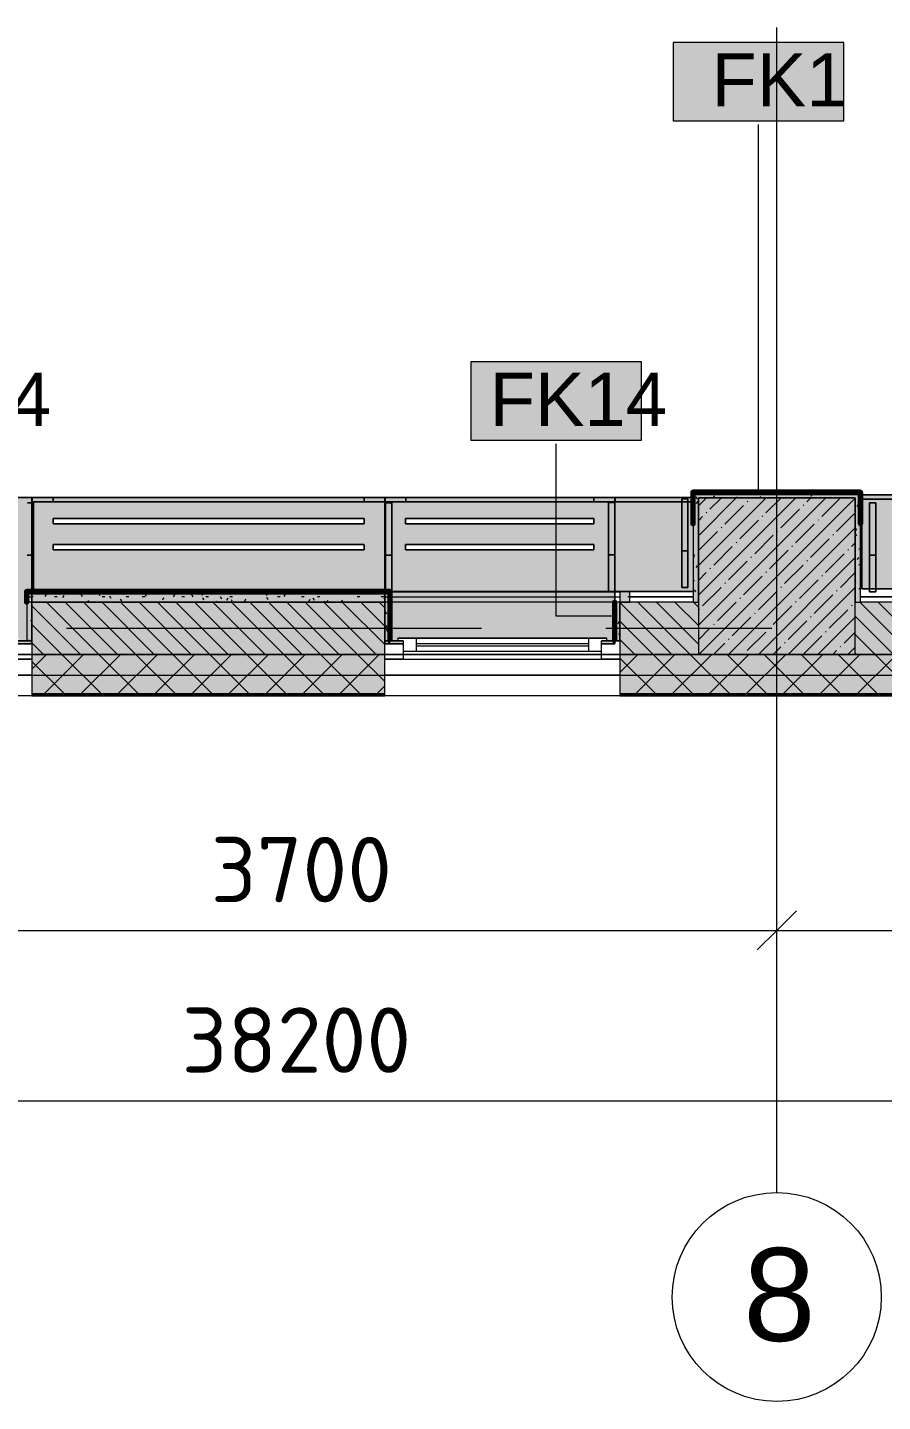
# Model space of a CAD drawing. Header units: millimetres. Extents: x -3817 to 677485, y -22715 to 103890.
# Drawn here: x 571511 to 574783, y -1083 to 4177 of the extents above; entities that cross this region are included whole.
import ezdxf

# ---------------------------------------------------------------- set-up
doc = ezdxf.new("R2010")
doc.units = ezdxf.units.MM
doc.layers.add('PDF _Геометрия', color=7, linetype='Continuous', true_color=0x1d1d1d)
doc.layers.add('PDF _Сплошная заливка', color=7, linetype='Continuous', true_color=0xffffff)
doc.layers.add('PDF _Текст', color=7, linetype='Continuous')
doc.styles.add('PDF ArialMT', font='arial.ttf')
doc.styles.add('PDF GOST-Common', font='arial.ttf')
doc.styles.add('PDF ISOCPEUR', font='isocpeur.ttf')

msp = doc.modelspace()

# ---------------------------------------------------------------- hatches: boundary and pattern name
at = {"layer": 'PDF _Сплошная заливка', "true_color": 0xeae6de, "transparency": 33554559}
h = msp.add_hatch(color=254, dxfattribs=at)
h.paths.add_polyline_path([(571508.1, 2016.9), (571508.1, 1976.9), (571528.1, 1976.9), (571528.1, 2016.9)], flags=0)
h.paths.add_polyline_path([(569449.1, 1817.9), (569498.1, 1817.9), (569498.1, 1828.9), (569478.1, 1828.9), (569478.1, 1838.9), (570648.1, 1838.9), (570648.1, 1828.9), (570628.1, 1828.9), (570628.1, 1817.9), (570698.1, 1817.9), (570698.1, 1828.9), (570678.1, 1828.9), (570678.1, 1838.9), (571478.1, 1838.9), (571478.1, 1828.9), (571458.1, 1828.9), (571458.1, 1817.9), (571528.1, 1817.9), (571528.1, 1828.9), (571507.1, 1828.9), (571508.1, 2017.9), (571528.1, 2017.9), (571528.1, 2377.8), (569449.1, 2376.5), (569448.1, 1817.9)], flags=0)
h.paths.add_polyline_path([(569528.1, 2178.1), (569528.1, 2198.1), (571448.1, 2198.1), (571448.1, 2178.1), (569592.2, 2178.1)], flags=0)
h.paths.add_polyline_path([(569592.2, 2278.1), (569528.1, 2278.1), (569528.1, 2298.1), (571448.1, 2298.1), (571448.1, 2278.1), (571053.6, 2278.1)], flags=0)
h = msp.add_hatch(color=254, dxfattribs=at)
h.paths.add_polyline_path([(572879.1, 2017.9), (572879.4, 2017.9), (572879.4, 2377.3), (571529.1, 2377.3), (571529.4, 2017.9), (572875.4, 2017.9)], flags=0)
h.paths.add_polyline_path([(571609.1, 2177.3), (571609.1, 2197.3), (572799.4, 2197.3), (572799.4, 2177.3), (572515.1, 2177.3)], flags=0)
h.paths.add_polyline_path([(571609.1, 2277.3), (571609.1, 2297.3), (572799.4, 2297.3), (572799.4, 2277.3), (572515.1, 2277.3)], flags=0)
h = msp.add_hatch(color=254, dxfattribs=at)
h.paths.add_polyline_path([(572899.1, 2017.4), (573758.4, 2017.4), (573758.4, 2377.3), (572878.1, 2377.3), (572878.4, 2017.9), (572898.6, 2017.4)], flags=0)
h.paths.add_polyline_path([(572958.1, 2177.3), (572958.1, 2197.3), (573678.6, 2197.3), (573678.6, 2177.3)], flags=0)
h.paths.add_polyline_path([(572958.1, 2277.3), (572958.1, 2297.3), (573678.6, 2297.3), (573678.6, 2277.3)], flags=0)
for points in [[(573759.1, 2017.4), (574058.1, 2017.4), (574057.1, 2377.3), (573759.1, 2377.3), (573759.1, 2138.1)], [(574704.1, 2027.4), (574904.4, 2027.4), (574904.4, 2387.3), (574704.1, 2387.3), (574704.1, 2138.1)]]:
    msp.add_hatch(color=254, dxfattribs=at).paths.add_polyline_path(points)
at = {"layer": 'PDF _Сплошная заливка', "transparency": 33554559}
for points in [[(574058.1, 1976.9), (574078.1, 1976.9), (574078.1, 2396.9), (574058.1, 2396.9), (574058.1, 2138.1)], [(574698.1, 2376.9), (574698.1, 2396.9), (574078.1, 2396.9), (574078.1, 2376.9), (574678.1, 2376.9)], [(574078.1, 1776.9), (574678.1, 1776.9), (574678.1, 2376.9), (574078.1, 2376.9), (574078.1, 2138.1)], [(574678.1, 1976.9), (574698.1, 1976.9), (574698.1, 2376.9), (574678.1, 2376.9), (574678.1, 2138.1)]]:
    msp.add_hatch(color=256, dxfattribs=at).paths.add_polyline_path(points)
h = msp.add_hatch(color=256, dxfattribs=at)
h.paths.add_polyline_path([(573815.6, 1976.9), (573815.6, 2016.9), (573778.1, 2016.9), (573778.1, 1976.9)], flags=0)
h.paths.add_polyline_path([(572878.1, 1976.9), (572878.1, 2016.9), (571528.1, 2016.9), (571528.1, 1976.9), (572515.1, 1976.9)], flags=0)
at = {"layer": 'PDF _Сплошная заливка', "true_color": 0xeae6de, "transparency": 33554559}
h = msp.add_hatch(color=254, dxfattribs=at)
h.paths.add_polyline_path([(572898.1, 2016.9), (572878.4, 2016.9), (572878.4, 1976.9), (572898.1, 1976.9)], flags=0)
h.paths.add_polyline_path([(572878.4, 1817.4), (572948.1, 1817.4), (572948.1, 1828.9), (572928.1, 1828.9), (572928.1, 1838.9), (573728.1, 1838.9), (573728.1, 1828.9), (573708.1, 1828.9), (573708.1, 1817.4), (573758.4, 1817.4), (573757.1, 2017.4), (572899.1, 2016.9), (572898.1, 1828.9), (572878.4, 1828.9)], flags=0)
at = {"layer": 'PDF _Сплошная заливка', "transparency": 33554559}
h = msp.add_hatch(color=256, dxfattribs=at)
h.paths.add_polyline_path([(590708.1, 1776.9), (590708.1, 1976.9), (590658.1, 1976.9), (590658.1, 1776.9)], flags=0)
h.paths.add_polyline_path([(584278.1, 1776.9), (584278.1, 1976.9), (583278.4, 1976.9), (583278.4, 1776.9), (584206.9, 1776.9)], flags=0)
h.paths.add_polyline_path([(588591.4, 1776.9), (589258.1, 1776.9), (589258.1, 1976.9), (588138.1, 1976.9), (588138.1, 1776.9)], flags=0)
h.paths.add_polyline_path([(585778.1, 1776.9), (586038.1, 1776.9), (586038.1, 1976.9), (585778.1, 1976.9)], flags=0)
h.paths.add_polyline_path([(576978.1, 1776.9), (577608.1, 1776.9), (577608.1, 1976.9), (576978.1, 1976.9)], flags=0)
h.paths.add_polyline_path([(578448.1, 1776.9), (578577.9, 1776.9), (578577.9, 1976.9), (578448.1, 1976.9), (578448.1, 1803.6)], flags=0)
h.paths.add_polyline_path([(574878.1, 1776.9), (574878.1, 1976.9), (574678.1, 1976.9), (574678.1, 1776.9)], flags=0)
h.paths.add_polyline_path([(574078.1, 1776.9), (574078.1, 1976.9), (573778.1, 1976.9), (573778.1, 1776.9), (573976.6, 1776.9)], flags=0)
h.paths.add_polyline_path([(582097.9, 1776.9), (582378.4, 1776.9), (582378.4, 1976.9), (582097.9, 1976.9)], flags=0)
h.paths.add_polyline_path([(572878.1, 1776.9), (572878.1, 1976.9), (571528.1, 1976.9), (571528.1, 1776.9), (572515.1, 1776.9)], flags=0)
h.paths.add_polyline_path([(563278.1, 1776.9), (563278.1, 1976.9), (562527.9, 1976.9), (562527.9, 1776.9), (563015.5, 1776.9)], flags=0)
h.paths.add_polyline_path([(564178.1, 1776.9), (564328.1, 1776.9), (564328.1, 1976.9), (564178.1, 1976.9)], flags=0)
h.paths.add_polyline_path([(569428.1, 1776.9), (569428.1, 1976.9), (568678.1, 1976.9), (568678.1, 1776.9), (568861.4, 1776.9)], flags=0)
h.paths.add_polyline_path([(567028.1, 1776.9), (567778.1, 1776.9), (567778.1, 1976.9), (567028.1, 1976.9)], flags=0)
h.paths.add_polyline_path([(558998.1, 1776.9), (559828.1, 1776.9), (559828.1, 1976.9), (558998.1, 1976.9)], flags=0)
h = msp.add_hatch(color=256, dxfattribs=at)
h.paths.add_polyline_path([(584278.1, 1626.9), (584278.1, 1776.9), (583278.4, 1776.9), (583278.4, 1626.9), (584206.9, 1626.9)], flags=0)
h.paths.add_polyline_path([(589258.1, 1626.9), (589258.1, 1776.9), (588138.1, 1776.9), (588138.1, 1626.9), (588591.4, 1626.9)], flags=0)
h.paths.add_polyline_path([(586038.1, 1626.9), (586038.1, 1776.9), (585178.1, 1776.9), (585178.1, 1626.9), (585668.4, 1626.9)], flags=0)
h.paths.add_polyline_path([(591155.8, 1626.9), (591155.8, 1776.9), (590158.1, 1776.9), (590158.1, 1626.9), (590783.6, 1626.9)], flags=0)
h.paths.add_polyline_path([(573778.1, 1626.9), (574878.1, 1626.9), (574878.1, 1776.9), (573778.1, 1776.9)], flags=0)
h.paths.add_polyline_path([(581257.9, 1626.9), (582378.4, 1626.9), (582378.4, 1776.9), (581257.9, 1776.9)], flags=0)
h.paths.add_polyline_path([(578448.1, 1626.9), (578577.9, 1626.9), (578577.9, 1776.9), (576978.1, 1776.9), (576978.1, 1626.9), (578361, 1626.9)], flags=0)
h.paths.add_polyline_path([(564928.1, 1626.9), (564928.1, 1776.9), (564178.1, 1776.9), (564178.1, 1626.9), (564477, 1626.9)], flags=0)
h.paths.add_polyline_path([(567778.1, 1626.9), (567778.1, 1776.9), (567028.1, 1776.9), (567028.1, 1626.9), (567399.9, 1626.9)], flags=0)
h.paths.add_polyline_path([(572878.1, 1626.9), (572878.1, 1776.9), (571528.1, 1776.9), (571528.1, 1626.9), (572515.1, 1626.9)], flags=0)
h.paths.add_polyline_path([(568861.4, 1626.9), (569428.1, 1626.9), (569428.1, 1776.9), (568678.1, 1776.9), (568678.1, 1626.9)], flags=0)
h.paths.add_polyline_path([(563278.1, 1626.9), (563278.1, 1776.9), (562527.9, 1776.9), (562527.9, 1626.9), (563015.5, 1626.9)], flags=0)
h.paths.add_polyline_path([(560427.9, 1626.9), (560427.9, 1776.9), (558998.1, 1776.9), (558998.1, 1626.9), (559361.8, 1626.9)], flags=0)
h.paths.add_polyline_path([(555898.1, 1626.9), (555898.1, 1776.9), (551908.1, 1776.9), (551908.1, 1626.9), (554977.4, 1626.9)], flags=0)

# ---------------------------------------------------------------- linework, layer by layer
at = {"layer": 'PDF _Геометрия', "color": 253, "lineweight": 9, "true_color": 0xaaaaaa}
for points in [[(574378.1, -283.3), (574378.1, 2216.7), (574378.1, 4177)], [(571660.3, 1876.9), (573247.8, 1876.9)], [(573724, 1876.9), (574359, 1876.9)], [(572998.1, 1818.9), (573658.1, 1818.9)], [(573658.1, 1808.9), (572998.1, 1808.9)], [(573778.1, 1828.9), (573758.4, 1828.9)], [(569428.1, 1758.9), (571528.1, 1758.9)], [(572878.1, 1758.9), (573778.1, 1758.9)]]:
    msp.add_lwpolyline(points, dxfattribs=at)
at = {"layer": 'PDF _Геометрия', "color": 7, "lineweight": 9}
for points in [[(574634.4, 4119.6), (573981.3, 4119.6), (573981.3, 3819.6), (574634.4, 3819.6)], [(573860.1, 2896.9), (573207, 2896.9), (573207, 2596.9), (573860.1, 2596.9)], [(574678.1, 2376.9), (574078.1, 2376.9), (574078.1, 1776.9), (574678.1, 1776.9)], [(572878.1, 1976.9), (571528.1, 1976.9)], [(573815.6, 1976.9), (573778.1, 1976.9)], [(571528.1, 1776.9), (572878.1, 1776.9)], [(573778.1, 1776.9), (574878.1, 1776.9)]]:
    msp.add_lwpolyline(points, close=True, dxfattribs=at)
for points in [[(574307.9, 2397.4), (574307.9, 3805.7)], [(573753.4, 1923.4), (573533.5, 1923.4), (573533.5, 2583)], [(574058.1, 1976.9), (574078.1, 1976.9)], [(574678.1, 1976.9), (574698.1, 1976.9)], [(571528.1, 1697.9), (572878.1, 1697.9)], [(573778.1, 1697.9), (574878.1, 1697.9)], [(571528.1, 1626.9), (572878.1, 1626.9)], [(571528.1, 1623.9), (572878.1, 1623.9)], [(573778.1, 1626.9), (574878.1, 1626.9)], [(573778.1, 1623.9), (574878.1, 1623.9)], [(552158.1, 720.4), (555878.1, 720.4), (560178.1, 720.4), (564678.1, 720.4), (566178.1, 720.4), (569178.1, 720.4), (570678.1, 720.4), (574378.1, 720.4), (578078.1, 720.4), (581778.1, 720.4), (585478.1, 720.4), (590478.1, 720.4), (590478.1, 840.4)], [(574378.1, 526.4), (574378.1, 720.4), (574378.1, 840.4)], [(552158.1, 67.7), (590598.1, 67.7)]]:
    msp.add_lwpolyline(points, dxfattribs=at)
at = {"layer": 'PDF _Геометрия', "color": 8, "lineweight": 9, "true_color": 0x808080}
for points in [[(571528.1, 2017.8), (571528.1, 2377.8), (569449.1, 2377.8), (571528.1, 2377.8), (571528.1, 2138.1)], [(572879.4, 2017.9), (572879.4, 2377.3), (571529.1, 2377.3), (571529.1, 2017.8), (571529.1, 2377.3), (572879.4, 2377.3)], [(571529.4, 2377.3), (572879.4, 2377.3), (571529.4, 2377.3)], [(571609.4, 2377.3), (572799.4, 2377.3), (571609.4, 2377.3)], [(572878.1, 2377.3), (573758.4, 2377.3), (573758.4, 2017.4), (572898.6, 2017.4), (573758.4, 2017.4), (573758.4, 1976.9), (573758.4, 2017.4), (573758.4, 2377.3), (572878.1, 2377.3), (572878.1, 2017.9)], [(572878.4, 2377.3), (573758.4, 2377.3), (572878.4, 2377.3)], [(572958.4, 2377.3), (573678, 2377.3), (572958.4, 2377.3)], [(574057.1, 2377.3), (573759.1, 2377.3), (574057.1, 2377.3)], [(573759.4, 2377.3), (574057.1, 2377.3), (573759.4, 2377.3)], [(574704.4, 2387.3), (574904.4, 2387.3), (574704.4, 2387.3)], [(571528.1, 1976.9), (571528.1, 2016.9)], [(574733.5, 2017.1), (574733.5, 2027.4), (574733.5, 2017.1)], [(574757.5, 2017.1), (574733.5, 2017.1), (574757.5, 2017.1)], [(574757.5, 2017.1), (574757.5, 2027.4), (574757.5, 2017.1)], [(571528.1, 1817.9), (571458.1, 1817.9), (571528.1, 1817.9), (571528.1, 1828.9)]]:
    msp.add_lwpolyline(points, dxfattribs=at)
at = {"layer": 'PDF _Геометрия', "color": 253, "lineweight": 9, "true_color": 0xaba79f}
for points in [[(571529.4, 2361.3), (571529.4, 2376.8)], [(571518.8, 2356.9), (571511.3, 2356.9)], [(571518.8, 2356.9), (571511.3, 2356.9)], [(571528.1, 2356.9), (571519.7, 2356.9)], [(571528.1, 2356.9), (571519.7, 2356.9)], [(571533.9, 2356.9), (571529.1, 2356.9)], [(571533.9, 2356.9), (571529.1, 2356.9)], [(571533.9, 2356.9), (571533.9, 2028.2)], [(572799.4, 2361.3), (571609.4, 2361.3)], [(572905.2, 2356.9), (572881.2, 2356.9)], [(572905.2, 2356.9), (572881.2, 2356.9)], [(572881.2, 2356.9), (572881.2, 2024.2)], [(572905.2, 2356.9), (572905.2, 2017.4)], [(573758.4, 2357.9), (573734.4, 2357.9)], [(573759.4, 2361.3), (574014.4, 2361.3)], [(574733.5, 2027.4), (574733.5, 2357.1), (574733.5, 2157.1), (574733.5, 2357.1)], [(574757.5, 2357.1), (574733.5, 2357.1)], [(574757.5, 2357.1), (574733.5, 2357.1)], [(574757.5, 2027.4), (574757.5, 2357.1), (574757.5, 2157.1), (574757.5, 2357.1)], [(571533.9, 2027), (571533.9, 2017.8)], [(572881.2, 2023.5), (572881.2, 2017.9)], [(573758.4, 2017.4), (573245.9, 2017.4)], [(573734.4, 2017.9), (573758.1, 2017.9)], [(574038.4, 2032.9), (574014.4, 2032.9)]]:
    msp.add_lwpolyline(points, close=True, dxfattribs=at)
at = {"layer": 'PDF _Геометрия', "color": 254, "lineweight": 9, "true_color": 0xd5d3cf}
for points in [[(571609.4, 2377.3), (571609.4, 2361.3), (571609.4, 2377.3)], [(572879.4, 2361.3), (572879.4, 2374.5)], [(572958.4, 2377.3), (572958.4, 2361.3), (572958.4, 2377.3)], [(574038.4, 2372.9), (574038.4, 2361.3), (574038.4, 2372.9)], [(572905.2, 2016.9), (572899.1, 2016.9)]]:
    msp.add_lwpolyline(points, dxfattribs=at)
for points in [[(572799.4, 2377.3), (572799.4, 2361.3)], [(573678, 2377.3), (573678, 2361.3)], [(574038.4, 2372.9), (574038.4, 2361.3), (574014.4, 2361.3), (574014.4, 2372.9), (574014.4, 2361.3), (574014.4, 2372.9)], [(574038.4, 2372.9), (574014.4, 2372.9)], [(571528.1, 2156.9), (571509.9, 2156.9)], [(571533.9, 2156.9), (571529.1, 2156.9)], [(572905.2, 2156.9), (572881.2, 2156.9)], [(573758.4, 2157.9), (573734.4, 2157.9)], [(574038.4, 2172.9), (574014.4, 2172.9)], [(574757.5, 2157.1), (574733.5, 2157.1)]]:
    msp.add_lwpolyline(points, close=True, dxfattribs=at)
at = {"layer": 'PDF _Геометрия', "color": 253, "lineweight": 9, "true_color": 0xaba79f}
for points in [[(572878.1, 2020.1), (572878.1, 2374.5)], [(572879.4, 2361.3), (572879.4, 2374.5), (572879.4, 2020.1)], [(573759.4, 2377.3), (573759.4, 2361.3), (573759.4, 2377.3)], [(574014.4, 2361.3), (574014.4, 2032.9), (574014.4, 2372.9), (574038.4, 2372.9), (574038.4, 2032.9), (574038.4, 2361.3)], [(574704.4, 2387.3), (574704.4, 2371.3), (574704.4, 2387.3)], [(574704.4, 2371.3), (574904.4, 2371.3), (574704.4, 2371.3)], [(572878.1, 2361.3), (571529.4, 2361.3), (572878.1, 2361.3)], [(571533.9, 2156.9), (571533.9, 2356.9), (571533.9, 2156.9)], [(573758.4, 2361.3), (572879.4, 2361.3), (573758.4, 2361.3)], [(572881.2, 2156.9), (572881.2, 2356.9), (572881.2, 2156.9)], [(572905.2, 2156.9), (572905.2, 2356.9), (572905.2, 2156.9)], [(573678, 2361.3), (572958.4, 2361.3), (573678, 2361.3)], [(573734.4, 2357.9), (573758.4, 2357.9)], [(573734.4, 2357.9), (573758.4, 2357.9)], [(573734.4, 2357.9), (573734.4, 2017.9)], [(573734.4, 2157.9), (573734.4, 2357.9)], [(573734.4, 2357.9), (573734.4, 2157.9)], [(573734.4, 2017.9), (573734.4, 2357.9)], [(574014.4, 2361.3), (574014.4, 2172.9), (574014.4, 2361.3)], [(574038.4, 2361.3), (574057.1, 2361.3), (574038.4, 2361.3)], [(574038.4, 2361.3), (574038.4, 2172.9), (574038.4, 2361.3)], [(571528.1, 2138.1), (571528.1, 2017.8)], [(571528.1, 2016.9), (571528.1, 1976.9)], [(572881.2, 2016.9), (572898.1, 2016.9)], [(572899.1, 2016.9), (572905.2, 2016.9)], [(571528.1, 1828.9), (571528.1, 1817.9)]]:
    msp.add_lwpolyline(points, dxfattribs=at)
at = {"layer": 'PDF _Геометрия', "color": 254, "lineweight": 9, "true_color": 0xe0ddd7}
msp.add_lwpolyline([(572878.4, 2361.3), (572878.4, 2375)], dxfattribs=at)
at = {"layer": 'PDF _Геометрия', "color": 9, "lineweight": 9, "true_color": 0xc1bbaf}
msp.add_lwpolyline([(572878.4, 2375), (572878.4, 2361.3)], dxfattribs=at)
at = {"layer": 'PDF _Геометрия', "color": 8, "lineweight": 9, "true_color": 0x808080}
for points in [[(573758.4, 2377.3), (573758.4, 2361.3)], [(573759.1, 2377.3), (573759.1, 2017.4), (574058.1, 2017.4), (573759.1, 2017.4)], [(574704.1, 2387.3), (574704.1, 2027.4), (574904.4, 2027.4), (574904.4, 2387.3), (574704.1, 2387.3), (574904.4, 2387.3), (574904.4, 2027.4), (574704.1, 2027.4)], [(573758.4, 2017.9), (573758.4, 2357.9), (573758.4, 2157.9), (573758.4, 2357.9)], [(571609.1, 2277.3), (571609.1, 2297.3), (572799.4, 2297.3), (572799.4, 2277.3)], [(571609.1, 2277.3), (572799.4, 2277.3), (572799.4, 2297.3), (571609.1, 2297.3)], [(572958.1, 2277.3), (572958.1, 2297.3), (573678.6, 2297.3), (573678.6, 2277.3)], [(572958.1, 2277.3), (573678.6, 2277.3), (573678.6, 2297.3), (572958.1, 2297.3)], [(571609.1, 2177.3), (571609.1, 2197.3), (572799.4, 2197.3), (572799.4, 2177.3)], [(571609.1, 2177.3), (572799.4, 2177.3), (572799.4, 2197.3), (571609.1, 2197.3)], [(572958.1, 2177.3), (572958.1, 2197.3), (573678.6, 2197.3), (573678.6, 2177.3)], [(572958.1, 2177.3), (573678.6, 2177.3), (573678.6, 2197.3), (572958.1, 2197.3)], [(572878.4, 1976.9), (572878.4, 2016.9)], [(572948.1, 1817.4), (572878.4, 1817.4), (572878.4, 1828.9), (572878.4, 1817.4)], [(573758.4, 1828.9), (573758.4, 1817.4), (573708.1, 1817.4), (573758.4, 1817.4)]]:
    msp.add_lwpolyline(points, close=True, dxfattribs=at)
at = {"layer": 'PDF _Геометрия', "color": 9, "lineweight": 9, "true_color": 0xc0c0c0}
for points in [[(574698.1, 1976.9), (574698.1, 2376.9), (574698.1, 2396.9), (574078.1, 2396.9), (574058.1, 2396.9), (574058.1, 1976.9), (573815.6, 1976.9), (573815.6, 2016.9), (573778.1, 2016.9), (573778.1, 1976.9), (573778.1, 1776.9), (573778.1, 1618.9), (574878.1, 1618.9), (574878.1, 1776.9), (574878.1, 1976.9), (574878.1, 2016.9), (574840.6, 2016.9), (574840.6, 1976.9)], [(571528.1, 1976.9), (571528.1, 1776.9), (571528.1, 1618.9), (572878.1, 1618.9), (572878.1, 1776.9), (572878.1, 1976.9), (572878.1, 2016.9), (571528.1, 2016.9)], [(571528.1, 1828.9), (571528.1, 1976.9), (571508.1, 1976.9), (571508.1, 1828.9)], [(572898.1, 1828.9), (572898.1, 1976.9), (572878.1, 1976.9), (572878.1, 1828.9)], [(573778.1, 1828.9), (573778.1, 1976.9), (573758.1, 1976.9), (573758.1, 1828.9)], [(574058.1, 1996.9), (573815.6, 1996.9)], [(574840.6, 1996.9), (574698.1, 1996.9)], [(569428.1, 1618.9), (569428.1, 1776.9), (571528.1, 1776.9), (571528.1, 1618.9)], [(572878.1, 1618.9), (572878.1, 1776.9), (573778.1, 1776.9), (573778.1, 1618.9)]]:
    msp.add_lwpolyline(points, close=True, dxfattribs=at)
at = {"layer": 'PDF _Геометрия', "color": 231, "lineweight": 70, "true_color": 0xff80c0}
msp.add_lwpolyline([(574699.1, 2396.9), (574699.1, 2397.9), (574058.1, 2397.9), (574057.1, 2397.9), (574057.1, 2276.9), (574058.1, 2276.9), (574058.1, 2396.9), (574698.1, 2396.9), (574698.1, 2276.9), (574699.1, 2276.9)], close=True, dxfattribs=at)
at = {"layer": 'PDF _Геометрия', "color": 253, "lineweight": 9, "true_color": 0x9b9b9b}
for points in [[(574058.1, 2395), (574062.8, 2395)], [(574060, 2396.9), (574059.1, 2395.3)], [(574075, 2371.3), (574070, 2380)], [(574130.4, 2396.9), (574127.1, 2391.2)], [(574142.2, 2376.9), (574138, 2384.1)], [(574144.2, 2395), (574154.3, 2395)], [(574205.2, 2395), (574215.2, 2395)], [(574226.6, 2380.6), (574224.4, 2376.9)], [(574318.2, 2376.9), (574315.7, 2381.1)], [(574357.6, 2395), (574367.6, 2395)], [(574415.2, 2391.7), (574412.2, 2396.9)], [(574449, 2395), (574459.1, 2395)], [(574494.1, 2376.9), (574493.4, 2378.1)], [(574514, 2390.7), (574508.9, 2382)], [(574540.4, 2395), (574550.5, 2395)], [(574552.7, 2396.9), (574550.6, 2393.1)], [(574075.3, 2362.4), (574070.3, 2353.7)], [(574691.4, 2340), (574686.4, 2348.7)], [(574692.8, 2364.5), (574698.1, 2364.5)], [(574058.1, 2273.1), (574062.8, 2273.1)], [(574695.5, 2272), (574690.4, 2280.7)], [(574683.5, 2257.6), (574678.5, 2248.9)], [(574684.3, 2230.3), (574679.3, 2239)], [(574063, 2158.3), (574058.1, 2149.7)], [(574679.4, 2189.6), (574678.1, 2187.3)], [(574692.8, 2181.7), (574698.1, 2181.7)], [(574060.9, 2151.9), (574058.1, 2156.7)], [(574058.1, 2151.2), (574062.8, 2151.2)], [(574074.2, 2116.7), (574069.2, 2107.9)], [(574690.6, 2147.9), (574685.6, 2139.2)], [(574692.8, 2120.7), (574698.1, 2120.7)], [(574058.1, 2059.7), (574062.8, 2059.7)], [(574681.3, 2052.6), (574678.1, 2058.2)], [(571582.3, 2006.8), (571577.3, 1998.1)], [(571650.3, 2002.7), (571645.3, 1994)], [(571679.7, 2009), (571675.2, 2016.9)], [(571721.3, 1997.9), (571716.3, 2006.6)], [(571789.4, 2001.9), (571784.3, 2010.7)], [(571831, 1990.8), (571826, 1999.5)], [(571869.7, 2016.8), (571864.6, 2008.1)], [(571967.1, 1999), (571962, 2007.7)], [(572073.8, 2004.6), (572068.7, 1995.9)], [(572115.4, 2015.7), (572110.4, 2007)], [(572144.8, 1996), (572139.8, 2004.7)], [(572183.4, 2011.7), (572178.4, 2002.9)], [(572429.2, 2010.6), (572424.1, 2001.8)], [(572484.9, 2016.4), (572484.7, 2016.9)], [(572497.2, 2006.5), (572492.2, 1997.8)], [(572526.6, 2005.2), (572521.6, 2013.9)], [(572714.4, 2016.9), (572711.5, 2011.9)], [(572840.4, 2010.4), (572836.6, 2016.9)], [(573805.4, 2016.9), (573804.1, 2014.6)], [(574069, 2015.9), (574064, 2024.6)], [(574692.8, 2029.3), (574698.1, 2029.3)], [(571528.1, 1966.8), (571527.5, 1967.9)], [(571528.1, 1998.8), (571533, 1998.8)], [(571614.4, 1998.8), (571624.4, 1998.8)], [(571744.8, 1983.4), (571741, 1976.9)], [(571797.2, 1998.8), (571807.3, 1998.8)], [(571812.8, 1979.3), (571811.4, 1976.9)], [(571872.6, 1979.6), (571867.6, 1988.3)], [(571888.7, 1998.8), (571898.7, 1998.8)], [(571949.6, 1998.8), (571959.7, 1998.8)], [(572032.1, 1993.4), (572027.1, 1984.7)], [(572102, 1998.8), (572112.1, 1998.8)], [(572186.4, 1984.8), (572181.4, 1993.5)], [(572193.5, 1998.8), (572203.5, 1998.8)], [(572236.2, 1981.2), (572233.7, 1976.9)], [(572254.5, 1988.9), (572249.4, 1997.6)], [(572277.9, 1992.3), (572272.8, 1983.6)], [(572284.9, 1998.8), (572295, 1998.8)], [(572296.1, 1977.7), (572291.1, 1986.4)], [(572345.9, 1988.2), (572340.9, 1979.5)], [(572432.2, 1985.9), (572427.1, 1994.6)], [(572467.8, 1998.8), (572477.9, 1998.8)], [(572559.2, 1998.8), (572569.3, 1998.8)], [(572591.6, 1987.1), (572586.6, 1978.4)], [(572609.9, 1982.9), (572604.8, 1991.6)], [(572620.2, 1998.8), (572630.3, 1998.8)], [(572648.5, 1976.9), (572646.5, 1980.5)], [(572659.7, 1983.1), (572656.1, 1976.9)], [(572718.9, 1976.9), (572714.5, 1984.6)], [(572772.6, 1998.8), (572782.7, 1998.8)], [(572864, 1998.8), (572874.1, 1998.8)], [(572878.1, 1995.7), (572874, 1988.5)], [(572897.2, 1972.9), (572894.9, 1976.9)], [(573808.9, 1998.8), (573815.6, 1998.8)], [(571522.9, 1907.3), (571528.1, 1907.3)], [(572886.1, 1931.2), (572881, 1939.9)], [(572894.5, 1937.8), (572898.1, 1937.8)], [(573763.4, 1944.1), (573758.4, 1935.4)], [(573774.6, 1902.5), (573769.6, 1893.8)], [(572886.1, 1887.5), (572881, 1878.8)], [(572890.2, 1863.2), (572885.1, 1871.9)], [(573778.1, 1849.2), (573773.6, 1856.9)], [(571517.2, 1833.1), (571514.8, 1828.9)]]:
    msp.add_lwpolyline(points, dxfattribs=at)
at = {"layer": 'PDF _Геометрия', "lineweight": 9}
for points in [[(574078.1, 2345.6), (574109.4, 2376.9)], [(574078.1, 2231.5), (574223.4, 2376.9)], [(574078.1, 2117.5), (574337.5, 2376.9)], [(574078.1, 2003.5), (574451.5, 2376.9)], [(574078.1, 1889.4), (574565.6, 2376.9)], [(574079.6, 1776.9), (574678.1, 2375.4)], [(574122.6, 2333.1), (574166.4, 2376.9)], [(574279.4, 2375.8), (574280.4, 2376.9)], [(574336.4, 2318.8), (574394.5, 2376.9)], [(574493.3, 2361.6), (574508.5, 2376.9)], [(574550.3, 2304.5), (574621.6, 2375.8)], [(574108.3, 2318.8), (574110.7, 2321.2)], [(574179.6, 2276), (574250.9, 2347.3)], [(574265.2, 2361.6), (574267.5, 2363.9)], [(574393.5, 2261.8), (574464.7, 2333.1)], [(574479, 2347.3), (574481.4, 2349.7)], [(574607.3, 2247.5), (574678.1, 2318.3)], [(574078.1, 2288.6), (574094.1, 2304.5)], [(574165.4, 2261.8), (574167.7, 2264.1)], [(574236.6, 2219), (574307.9, 2290.3)], [(574322.2, 2304.5), (574324.6, 2306.9)], [(574450.5, 2204.7), (574521.8, 2276)], [(574536, 2290.3), (574538.4, 2292.7)], [(574079.8, 2176.2), (574151.1, 2247.5)], [(574193.7, 1776.9), (574678.1, 2261.3)], [(574293.7, 2162), (574365, 2233.3)], [(574379.2, 2247.5), (574381.6, 2249.9)], [(574507.5, 2147.7), (574578.8, 2219)], [(574593, 2233.3), (574595.4, 2235.6)], [(574136.9, 2119.2), (574208.1, 2190.5)], [(574222.4, 2204.7), (574224.8, 2207.1)], [(574350.7, 2105), (574422, 2176.2)], [(574436.2, 2190.5), (574438.6, 2192.9)], [(574564.5, 2090.7), (574635.8, 2162)], [(574650.1, 2176.2), (574652.4, 2178.6)], [(574664.3, 2190.5), (574678.1, 2204.3)], [(574122.6, 2105), (574125, 2107.3)], [(574193.9, 2062.2), (574265.2, 2133.5)], [(574279.4, 2147.7), (574281.8, 2150.1)], [(574307.7, 1776.9), (574678.1, 2147.3)], [(574407.7, 2047.9), (574479, 2119.2)], [(574493.3, 2133.5), (574495.6, 2135.8)], [(574078.1, 2060.5), (574108.3, 2090.7)], [(574250.9, 2005.2), (574322.2, 2076.4)], [(574336.4, 2090.7), (574338.8, 2093.1)], [(574464.7, 1990.9), (574536, 2062.2)], [(574550.3, 2076.4), (574552.7, 2078.8)], [(574621.6, 2033.7), (574678.1, 2090.2)], [(574094.1, 1962.4), (574165.4, 2033.7)], [(574179.6, 2047.9), (574182, 2050.3)], [(574307.9, 1948.1), (574379.2, 2019.4)], [(574393.5, 2033.7), (574395.8, 2036)], [(574421.8, 1776.9), (574678.1, 2033.2)], [(574521.8, 1933.9), (574593, 2005.2)], [(574607.3, 2019.4), (574609.7, 2021.8)], [(571713.6, 1776.9), (571528.1, 1962.3)], [(571934.3, 1626.9), (571784.3, 1776.9), (571584.3, 1976.9)], [(571855, 1776.9), (571655, 1976.9)], [(572075.7, 1626.9), (571925.7, 1776.9), (571725.7, 1976.9)], [(571996.4, 1776.9), (571796.4, 1976.9)], [(572217.1, 1626.9), (572067.1, 1776.9), (571867.1, 1976.9)], [(572137.8, 1776.9), (571937.8, 1976.9)], [(572358.5, 1626.9), (572208.5, 1776.9), (572008.5, 1976.9)], [(572279.2, 1776.9), (572079.2, 1976.9)], [(572499.9, 1626.9), (572349.9, 1776.9), (572149.9, 1976.9)], [(572420.7, 1776.9), (572220.7, 1976.9)], [(572641.4, 1626.9), (572491.4, 1776.9), (572291.4, 1976.9)], [(572562.1, 1776.9), (572362.1, 1976.9)], [(572782.8, 1626.9), (572632.8, 1776.9), (572432.8, 1976.9)], [(572703.5, 1776.9), (572503.5, 1976.9)], [(572878.1, 1673), (572774.2, 1776.9), (572574.2, 1976.9)], [(572844.9, 1776.9), (572644.9, 1976.9)], [(572878.1, 1814.4), (572715.6, 1976.9)], [(572878.1, 1885.1), (572786.3, 1976.9)], [(572878.1, 1955.8), (572857.1, 1976.9)], [(573976.3, 1776.9), (573778.1, 1975)], [(574197, 1626.9), (574047, 1776.9), (573847, 1976.9)], [(574078.1, 1816.5), (573917.7, 1976.9)], [(574078.1, 1887.2), (573988.4, 1976.9)], [(574078.1, 1957.9), (574059.1, 1976.9)], [(574079.8, 1948.1), (574082.2, 1950.5)], [(574151.1, 1905.4), (574222.4, 1976.7)], [(574236.6, 1990.9), (574239, 1993.3)], [(574365, 1891.1), (574436.2, 1962.4)], [(574450.5, 1976.7), (574452.9, 1979)], [(574578.8, 1876.9), (574650.1, 1948.1)], [(574664.3, 1962.4), (574666.7, 1964.8)], [(574878.1, 1794.3), (574695.5, 1976.9)], [(574878.1, 1865), (574766.2, 1976.9)], [(574055.6, 1626.9), (573905.6, 1776.9), (573778.1, 1904.3)], [(574208.1, 1848.3), (574279.4, 1919.6)], [(574293.7, 1933.9), (574296, 1936.3)], [(574422, 1834.1), (574493.3, 1905.4)], [(574507.5, 1919.6), (574509.9, 1922)], [(574535.8, 1776.9), (574678.1, 1919.2)], [(574824.8, 1776.9), (574678.1, 1923.6)], [(571792.8, 1626.9), (571642.8, 1776.9), (571528.1, 1891.6)], [(574078.1, 1832.4), (574122.6, 1876.9)], [(574136.9, 1891.1), (574139.2, 1893.5)], [(574265.2, 1791.3), (574336.4, 1862.6)], [(574350.7, 1876.9), (574353.1, 1879.2)], [(574479, 1777.1), (574550.3, 1848.3)], [(574564.5, 1862.6), (574566.9, 1865)], [(574635.8, 1819.8), (574678.1, 1862.1)], [(574878.1, 1652.9), (574754.1, 1776.9), (574678.1, 1852.9)], [(571572.1, 1776.9), (571528.1, 1820.9)], [(573834.9, 1776.9), (573778.1, 1833.6)], [(574136.6, 1776.9), (574179.6, 1819.8)], [(574193.9, 1834.1), (574196.2, 1836.5)], [(574364.7, 1776.9), (574393.5, 1805.6)], [(574407.7, 1819.8), (574410.1, 1822.2)], [(574592.8, 1776.9), (574607.3, 1791.3)], [(574621.6, 1805.6), (574623.9, 1807.9)], [(574649.9, 1776.9), (574678.1, 1805.1)], [(571528.1, 1720.7), (571584.3, 1776.9)], [(571651.4, 1626.9), (571528.1, 1750.2)], [(571575.7, 1626.9), (571725.7, 1776.9)], [(571717.1, 1626.9), (571867.1, 1776.9)], [(571858.5, 1626.9), (572008.5, 1776.9)], [(571999.9, 1626.9), (572149.9, 1776.9)], [(572141.4, 1626.9), (572291.4, 1776.9)], [(572282.8, 1626.9), (572432.8, 1776.9)], [(572424.2, 1626.9), (572574.2, 1776.9)], [(572565.6, 1626.9), (572715.6, 1776.9)], [(572707.1, 1626.9), (572857.1, 1776.9)], [(573778.1, 1708), (573847, 1776.9)], [(573914.2, 1626.9), (573778.1, 1762.9)], [(573838.4, 1626.9), (573988.4, 1776.9)], [(573979.8, 1626.9), (574129.8, 1776.9)], [(574121.3, 1626.9), (574271.3, 1776.9)], [(574338.4, 1626.9), (574188.4, 1776.9)], [(574250.9, 1777.1), (574253.3, 1779.4)], [(574262.7, 1626.9), (574412.7, 1776.9)], [(574479.8, 1626.9), (574329.8, 1776.9)], [(574404.1, 1626.9), (574554.1, 1776.9)], [(574621.3, 1626.9), (574471.3, 1776.9)], [(574545.5, 1626.9), (574695.5, 1776.9)], [(574762.7, 1626.9), (574612.7, 1776.9)], [(574683.4, 1776.9), (574678.1, 1782.1)], [(574687, 1626.9), (574837, 1776.9)], [(572848.5, 1626.9), (572878.1, 1656.5)]]:
    msp.add_lwpolyline(points, dxfattribs=at)
at = {"layer": 'PDF _Геометрия', "color": 9, "lineweight": 9, "true_color": 0xc0c0c0}
for points in [[(574078.1, 1976.9), (574078.1, 2376.9), (574678.1, 2376.9), (574678.1, 1976.9)], [(572878.1, 2016.9), (572878.1, 1976.9)], [(573758.4, 2016.9), (573778.1, 2016.9)], [(573758.4, 1996.9), (573778.1, 1996.9)], [(573778.1, 1976.9), (573758.4, 1976.9)], [(571528.1, 1776.9), (569428.1, 1776.9)], [(573778.1, 1776.9), (572878.1, 1776.9)]]:
    msp.add_lwpolyline(points, dxfattribs=at)
at = {"layer": 'PDF _Геометрия', "color": 254, "lineweight": 9, "true_color": 0xeae9e7}
msp.add_lwpolyline([(574014.4, 2361.3), (574038.4, 2361.3)], dxfattribs=at)
at = {"layer": 'PDF _Геометрия', "color": 7, "lineweight": 70, "true_color": 0xffd2ff}
for points in [[(572899.1, 2016.9), (572899.1, 2017.9), (571508.1, 2017.9), (571507.1, 2017.9), (571507.1, 1976.9), (571508.1, 1976.9), (571508.1, 2016.9), (572898.1, 2016.9), (572898.1, 1976.9), (572899.1, 1976.9)], [(572899.1, 1828.9), (572899.1, 1976.9), (572898.1, 1976.9), (572898.1, 1828.9)], [(573758.1, 1828.9), (573758.1, 1976.9), (573757.1, 1976.9), (573757.1, 1828.9)]]:
    msp.add_lwpolyline(points, close=True, dxfattribs=at)
at = {"layer": 'PDF _Геометрия', "color": 9, "lineweight": 9, "true_color": 0xcbc7bf}
for points in [[(571528.1, 1976.9), (571528.1, 2016.9)], [(572878.4, 2016.9), (572898.1, 2016.9)], [(572899.1, 2016.9), (573758.4, 2016.9)], [(571508.1, 1996.9), (571528.1, 1996.9)], [(572878.4, 1996.9), (572898.1, 1996.9)], [(572898.1, 1976.9), (572878.4, 1976.9)], [(572899.1, 1996.9), (573758.4, 1996.9)], [(573758.4, 1976.9), (572899.1, 1976.9)]]:
    msp.add_lwpolyline(points, dxfattribs=at)
at = {"layer": 'PDF _Геометрия', "color": 9, "lineweight": 9, "true_color": 0xc1bbaf}
msp.add_lwpolyline([(572898.6, 2017.4), (573245.9, 2017.4)], close=True, dxfattribs=at)
at = {"layer": 'PDF _Геометрия', "color": 9, "lineweight": 9, "true_color": 0xc0bcb4}
for points in [[(571528.1, 1828.9), (571458.1, 1828.9)], [(572948.1, 1828.9), (572878.4, 1828.9)], [(573758.4, 1828.9), (573708.1, 1828.9)]]:
    msp.add_lwpolyline(points, dxfattribs=at)
at = {"layer": 'PDF _Геометрия', "color": 253, "lineweight": 13, "true_color": 0xaaaaaa}
for points in [[(571458.1, 1758.9), (571458.1, 1828.9), (571528.1, 1828.9), (571528.1, 1758.9)], [(572878.1, 1758.9), (572878.1, 1828.9), (572948.1, 1828.9), (572948.1, 1758.9)], [(573728.1, 1838.9), (572928.1, 1838.9), (572928.1, 1828.9), (572948.1, 1828.9), (572948.1, 1788.9), (573708.1, 1788.9), (573708.1, 1828.9), (573728.1, 1828.9)], [(573708.1, 1758.9), (573708.1, 1828.9), (573778.1, 1828.9), (573778.1, 1758.9)]]:
    msp.add_lwpolyline(points, close=True, dxfattribs=at)
for points in [[(572928.1, 1838.9), (573728.1, 1838.9)], [(572998.1, 1838.9), (572998.1, 1788.9)], [(573658.1, 1838.9), (573658.1, 1788.9)]]:
    msp.add_lwpolyline(points, dxfattribs=at)
at = {"layer": 'PDF _Геометрия', "color": 116, "lineweight": 13, "true_color": 0x008040}
for points in [[(571528.1, 1697.9), (569428.1, 1697.9)], [(573778.1, 1697.9), (572878.1, 1697.9)]]:
    msp.add_lwpolyline(points, close=True, dxfattribs=at)
at = {"layer": 'PDF _Геометрия', "color": 7, "lineweight": 20}
msp.add_lwpolyline([(574453.1, 795.4), (574378.1, 720.4), (574303.1, 645.4)], dxfattribs=at)
at = {"layer": 'PDF _Геометрия', "color": 253, "lineweight": 9, "true_color": 0xaaaaaa}
msp.add_circle((574378.1, -683.3), 400, dxfattribs=at)
at = {"layer": 'PDF _Геометрия', "color": 253, "lineweight": 20, "true_color": 0xaaaaaa}
msp.add_circle((574378.1, -683.3), 400, dxfattribs=at)
at = {"layer": 'PDF _Сплошная заливка', "lineweight": 9, "transparency": 33554559}
for points in [[(574634.4, 4119.6), (573981.3, 4119.6), (574634.4, 3819.6), (573981.3, 3819.6)], [(573860.1, 2896.9), (573207, 2896.9), (573860.1, 2596.9), (573207, 2596.9)]]:
    msp.add_solid(points, dxfattribs=at)
at = {"layer": 'PDF _Сплошная заливка', "color": 254, "lineweight": 35, "true_color": 0xffb9dc, "transparency": 33554559}
for points in [[(574698.1, 2396.9), (574699.1, 2397.9), (574058.1, 2396.9)], [(574698.1, 2276.9), (574699.1, 2276.9), (574698.1, 2396.9)]]:
    msp.add_solid(points, dxfattribs=at)
at = {"layer": 'PDF _Сплошная заливка', "color": 7, "lineweight": 35, "true_color": 0xffd2ff, "transparency": 33554559}
for points in [[(572898.1, 1976.9), (572899.1, 1976.9), (572898.1, 2016.9)], [(572898.1, 1828.9), (572899.1, 1828.9), (572898.1, 1976.9)], [(573757.1, 1828.9), (573758.1, 1828.9), (573757.1, 1976.9)]]:
    msp.add_solid(points, dxfattribs=at)
at = {"layer": 'PDF _Сплошная заливка', "lineweight": 35, "transparency": 33554559}
for points in [[(571508.1, 1828.9), (571528.1, 1828.9), (571508.1, 1976.9), (571528.1, 1976.9)], [(572878.1, 1828.9), (572898.1, 1828.9), (572878.1, 1976.9), (572898.1, 1976.9)], [(573778.1, 1828.9), (573778.1, 1976.9), (573758.1, 1828.9), (573758.1, 1976.9)]]:
    msp.add_solid(points, dxfattribs=at)

# ---------------------------------------------------------------- texts
at = {"layer": 'PDF _Текст', "attachment_point": 4}
for s, insert, char_height, style in [('FK1', (574128.4, 3976.2), 203.2, 'PDF GOST-Common'), ('FK14', (570923, 2753.5), 203.2, 'PDF GOST-Common'), ('FK14', (573279.8, 2753.5), 203.2, 'PDF GOST-Common'), ('3700', (572212.1, 953.1), 250.11, 'PDF ISOCPEUR'), ('38200', (572100.8, 300.4), 250.11, 'PDF ISOCPEUR')]:
    msp.add_mtext(s, dxfattribs=dict(at, insert=insert, char_height=char_height, style=style))
at = {"layer": 'PDF _Текст', "color": 9, "true_color": 0xbebebe, "insert": (574250.1, -676.1), "char_height": 355.6, "attachment_point": 4, "style": 'PDF ArialMT'}
msp.add_mtext('8', dxfattribs=at)

doc.saveas('drawing.dxf')
